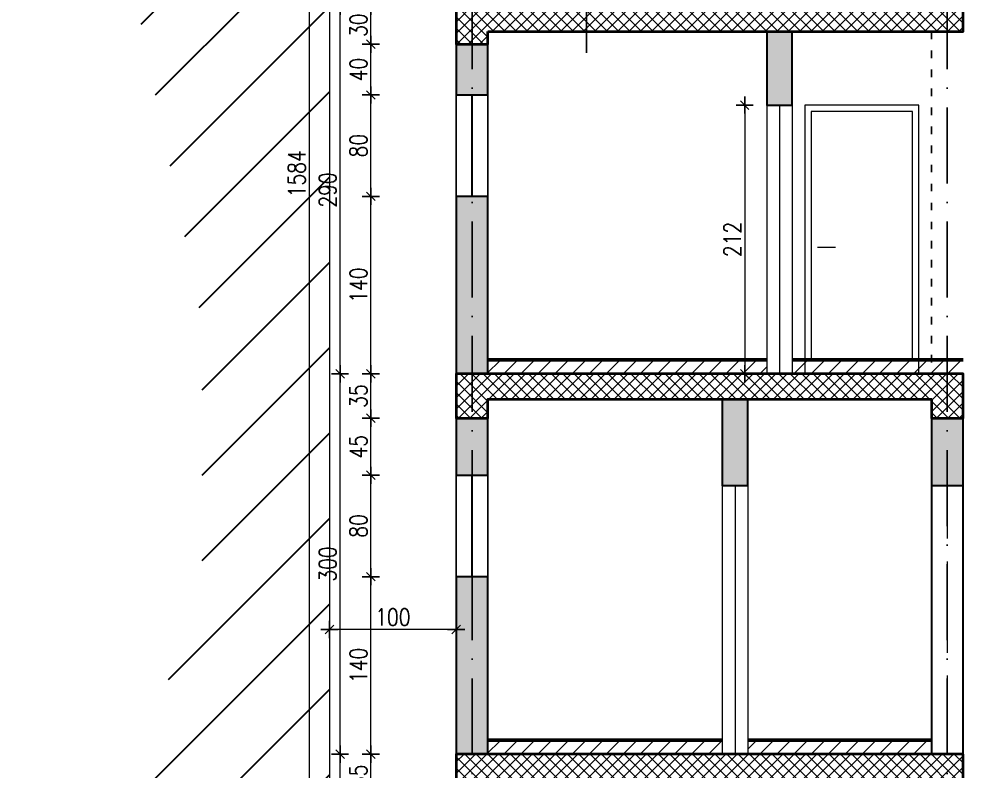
# Model space of a CAD drawing. Header units: metres. Extents: x 2674 to 33045, y -10854 to 2806.
# Drawn here: x 27452 to 28197, y 776 to 1369 of the extents above; entities that cross this region are included whole.
import ezdxf

# ---------------------------------------------------------------- set-up
doc = ezdxf.new("R2010")
doc.units = ezdxf.units.M
doc.linetypes.add('ACAD_ISO03W100', pattern=[30, 12, -18])
doc.linetypes.add('ACAD_ISO10W100', pattern=[18, 12, -3, 0, -3])
doc.layers.add('2d hamdia', color=7, linetype='Continuous')
doc.styles.add('_DIM Romans 0.8', font='romans.shx', dxfattribs={"width": 0.8})
doc.dimstyles.new('50 jasht', dxfattribs={"dimscale": 15, "dimtxt": 0.9, "dimasz": 0.3, "dimexe": 1.25, "dimexo": 0.625, "dimgap": 0.2, "dimtad": 1, "dimdec": 0, "dimzin": 12, "dimdsep": 46, "dimtxsty": '_DIM Romans 0.8', "dimblk": '- Kosa Crta za DIM (Mala)', "dimcen": 1, "dimse1": 1, "dimse2": 1, "dimclrd": 256, "dimclrt": 256, "dimazin": 3, "dimtfac": 1, "dimtdec": 0, "dimtix": 1, "dimtmove": 0, "dimatfit": 3, "dimfxl": 1, "dimlwd": 0, "dimarcsym": 0})
pattern_1 = [(45, (29119.129, 1350.625), (-4.490128, 4.490128), []), (135, (29119.129, 1350.625), (-4.490128, -4.490128), [])]

# ---------------------------------------------------------------- blocks, each defined once
blk = doc.blocks.new('- Kosa Crta za DIM (Mala)')
for points in [[(-1.5, 0), (1.5, 0)], [(-0.75, -0.75), (0.75, 0.75)], [(0, -1.5), (0, 1.5)]]:
    blk.add_lwpolyline(points)
blk = doc.blocks.new('*D532')
at = {"lineweight": 0, "transparency": 16777216}
blk.add_line((27729.62, 758.51), (27729.62, 784.51), dxfattribs=at)
at = {"layer": 'Defpoints', "color": 0, "lineweight": 0, "transparency": 16777216}
for p in [(27729.62, 789.01), (27797, 789.01), (27797, 754.01)]:
    blk.add_point(p, dxfattribs=at)
at = {"lineweight": 0, "transparency": 16777216, "xscale": 4.5, "yscale": 4.5, "zscale": 4.5}
for p, rotation in [((27729.62, 789.01), 90), ((27729.62, 754.01), 270)]:
    blk.add_blockref('- Kosa Crta za DIM (Mala)', p, dxfattribs=dict(at, rotation=rotation))
at = {"lineweight": 0, "transparency": 16777216, "insert": (27719.87, 771.51), "char_height": 13.5, "attachment_point": 5, "rotation": 90, "style": '_DIM Romans 0.8'}
blk.add_mtext('35', dxfattribs=at)
blk = doc.blocks.new('*D533')
at = {"lineweight": 0, "transparency": 16777216}
blk.add_line((27729.62, 793.51), (27729.62, 924.51), dxfattribs=at)
at = {"layer": 'Defpoints', "color": 0, "lineweight": 0, "transparency": 16777216}
for p in [(27729.62, 929.01), (27797, 929.01), (27797, 789.01)]:
    blk.add_point(p, dxfattribs=at)
at = {"lineweight": 0, "transparency": 16777216, "xscale": 4.5, "yscale": 4.5, "zscale": 4.5}
for p, rotation in [((27729.62, 929.01), 90), ((27729.62, 789.01), 270)]:
    blk.add_blockref('- Kosa Crta za DIM (Mala)', p, dxfattribs=dict(at, rotation=rotation))
at = {"lineweight": 0, "transparency": 16777216, "insert": (27719.87, 859.01), "char_height": 13.5, "attachment_point": 5, "rotation": 90, "style": '_DIM Romans 0.8'}
blk.add_mtext('140', dxfattribs=at)
blk = doc.blocks.new('*D534')
at = {"lineweight": 0, "transparency": 16777216}
blk.add_line((27729.62, 933.51), (27729.62, 1004.51), dxfattribs=at)
at = {"layer": 'Defpoints', "color": 0, "lineweight": 0, "transparency": 16777216}
for p in [(27729.62, 1009.01), (27797, 1009.01), (27797, 929.01)]:
    blk.add_point(p, dxfattribs=at)
at = {"lineweight": 0, "transparency": 16777216, "xscale": 4.5, "yscale": 4.5, "zscale": 4.5}
for p, rotation in [((27729.62, 1009.01), 90), ((27729.62, 929.01), 270)]:
    blk.add_blockref('- Kosa Crta za DIM (Mala)', p, dxfattribs=dict(at, rotation=rotation))
at = {"lineweight": 0, "transparency": 16777216, "insert": (27719.87, 969.01), "char_height": 13.5, "attachment_point": 5, "rotation": 90, "style": '_DIM Romans 0.8'}
blk.add_mtext('80', dxfattribs=at)
blk = doc.blocks.new('*D535')
at = {"lineweight": 0, "transparency": 16777216}
blk.add_line((27729.62, 1013.51), (27729.62, 1049.51), dxfattribs=at)
at = {"layer": 'Defpoints', "color": 0, "lineweight": 0, "transparency": 16777216}
for p in [(27729.62, 1054.01), (27797, 1054.01), (27797, 1009.01)]:
    blk.add_point(p, dxfattribs=at)
at = {"lineweight": 0, "transparency": 16777216, "xscale": 4.5, "yscale": 4.5, "zscale": 4.5}
for p, rotation in [((27729.62, 1054.01), 90), ((27729.62, 1009.01), 270)]:
    blk.add_blockref('- Kosa Crta za DIM (Mala)', p, dxfattribs=dict(at, rotation=rotation))
at = {"lineweight": 0, "transparency": 16777216, "insert": (27719.87, 1031.51), "char_height": 13.5, "attachment_point": 5, "rotation": 90, "style": '_DIM Romans 0.8'}
blk.add_mtext('45', dxfattribs=at)
blk = doc.blocks.new('*D536')
at = {"lineweight": 0, "transparency": 16777216}
blk.add_line((27729.62, 1058.51), (27729.62, 1084.51), dxfattribs=at)
at = {"layer": 'Defpoints', "color": 0, "lineweight": 0, "transparency": 16777216}
for p in [(27729.62, 1089.01), (27797, 1089.01), (27797, 1054.01)]:
    blk.add_point(p, dxfattribs=at)
at = {"lineweight": 0, "transparency": 16777216, "xscale": 4.5, "yscale": 4.5, "zscale": 4.5}
for p, rotation in [((27729.62, 1089.01), 90), ((27729.62, 1054.01), 270)]:
    blk.add_blockref('- Kosa Crta za DIM (Mala)', p, dxfattribs=dict(at, rotation=rotation))
at = {"lineweight": 0, "transparency": 16777216, "insert": (27719.87, 1071.51), "char_height": 13.5, "attachment_point": 5, "rotation": 90, "style": '_DIM Romans 0.8'}
blk.add_mtext('35', dxfattribs=at)
blk = doc.blocks.new('*D537')
at = {"lineweight": 0, "transparency": 16777216}
blk.add_line((27729.62, 1093.51), (27729.62, 1224.51), dxfattribs=at)
at = {"layer": 'Defpoints', "color": 0, "lineweight": 0, "transparency": 16777216}
for p in [(27729.62, 1229.01), (27797, 1229.01), (27797, 1089.01)]:
    blk.add_point(p, dxfattribs=at)
at = {"lineweight": 0, "transparency": 16777216, "xscale": 4.5, "yscale": 4.5, "zscale": 4.5}
for p, rotation in [((27729.62, 1229.01), 90), ((27729.62, 1089.01), 270)]:
    blk.add_blockref('- Kosa Crta za DIM (Mala)', p, dxfattribs=dict(at, rotation=rotation))
at = {"lineweight": 0, "transparency": 16777216, "insert": (27719.87, 1159.01), "char_height": 13.5, "attachment_point": 5, "rotation": 90, "style": '_DIM Romans 0.8'}
blk.add_mtext('140', dxfattribs=at)
blk = doc.blocks.new('*D538')
at = {"lineweight": 0, "transparency": 16777216}
blk.add_line((27729.62, 1233.51), (27729.62, 1304.51), dxfattribs=at)
at = {"layer": 'Defpoints', "color": 0, "lineweight": 0, "transparency": 16777216}
for p in [(27729.62, 1309.01), (27797, 1309.01), (27797, 1229.01)]:
    blk.add_point(p, dxfattribs=at)
at = {"lineweight": 0, "transparency": 16777216, "xscale": 4.5, "yscale": 4.5, "zscale": 4.5}
for p, rotation in [((27729.62, 1309.01), 90), ((27729.62, 1229.01), 270)]:
    blk.add_blockref('- Kosa Crta za DIM (Mala)', p, dxfattribs=dict(at, rotation=rotation))
at = {"lineweight": 0, "transparency": 16777216, "insert": (27719.87, 1269.01), "char_height": 13.5, "attachment_point": 5, "rotation": 90, "style": '_DIM Romans 0.8'}
blk.add_mtext('80', dxfattribs=at)
blk = doc.blocks.new('*D539')
at = {"lineweight": 0, "transparency": 16777216}
blk.add_line((27729.62, 1313.51), (27729.62, 1344.51), dxfattribs=at)
at = {"layer": 'Defpoints', "color": 0, "lineweight": 0, "transparency": 16777216}
for p in [(27729.62, 1349.01), (27797, 1349.01), (27797, 1309.01)]:
    blk.add_point(p, dxfattribs=at)
at = {"lineweight": 0, "transparency": 16777216, "xscale": 4.5, "yscale": 4.5, "zscale": 4.5}
for p, rotation in [((27729.62, 1349.01), 90), ((27729.62, 1309.01), 270)]:
    blk.add_blockref('- Kosa Crta za DIM (Mala)', p, dxfattribs=dict(at, rotation=rotation))
at = {"lineweight": 0, "transparency": 16777216, "insert": (27719.87, 1329.01), "char_height": 13.5, "attachment_point": 5, "rotation": 90, "style": '_DIM Romans 0.8'}
blk.add_mtext('40', dxfattribs=at)
blk = doc.blocks.new('*D540')
at = {"lineweight": 0, "transparency": 16777216}
blk.add_line((27729.62, 1353.51), (27729.62, 1374.51), dxfattribs=at)
at = {"layer": 'Defpoints', "color": 0, "lineweight": 0, "transparency": 16777216}
for p in [(27729.62, 1379.01), (27797, 1379.01), (27797, 1349.01)]:
    blk.add_point(p, dxfattribs=at)
at = {"lineweight": 0, "transparency": 16777216, "xscale": 4.5, "yscale": 4.5, "zscale": 4.5}
for p, rotation in [((27729.62, 1379.01), 90), ((27729.62, 1349.01), 270)]:
    blk.add_blockref('- Kosa Crta za DIM (Mala)', p, dxfattribs=dict(at, rotation=rotation))
at = {"lineweight": 0, "transparency": 16777216, "insert": (27719.87, 1364.01), "char_height": 13.5, "attachment_point": 5, "rotation": 90, "style": '_DIM Romans 0.8'}
blk.add_mtext('30', dxfattribs=at)
blk = doc.blocks.new('*D545')
at = {"lineweight": 0, "transparency": 16777216}
blk.add_line((27705.38, 459.51), (27705.38, 784.51), dxfattribs=at)
at = {"layer": 'Defpoints', "color": 0, "lineweight": 0, "transparency": 16777216}
for p in [(27705.38, 789.01), (27797, 789.01), (27797, 455.01)]:
    blk.add_point(p, dxfattribs=at)
at = {"lineweight": 0, "transparency": 16777216, "xscale": 4.5, "yscale": 4.5, "zscale": 4.5}
for p, rotation in [((27705.38, 789.01), 90), ((27705.38, 455.01), 270)]:
    blk.add_blockref('- Kosa Crta za DIM (Mala)', p, dxfattribs=dict(at, rotation=rotation))
at = {"lineweight": 0, "transparency": 16777216, "insert": (27695.63, 622.01), "char_height": 13.5, "attachment_point": 5, "rotation": 90, "style": '_DIM Romans 0.8'}
blk.add_mtext('334', dxfattribs=at)
blk = doc.blocks.new('*D546')
at = {"lineweight": 0, "transparency": 16777216}
blk.add_line((27705.38, 793.51), (27705.38, 1084.51), dxfattribs=at)
at = {"layer": 'Defpoints', "color": 0, "lineweight": 0, "transparency": 16777216}
for p in [(27705.38, 1089.01), (27797, 1089.01), (27797, 789.01)]:
    blk.add_point(p, dxfattribs=at)
at = {"lineweight": 0, "transparency": 16777216, "xscale": 4.5, "yscale": 4.5, "zscale": 4.5}
for p, rotation in [((27705.38, 1089.01), 90), ((27705.38, 789.01), 270)]:
    blk.add_blockref('- Kosa Crta za DIM (Mala)', p, dxfattribs=dict(at, rotation=rotation))
at = {"lineweight": 0, "transparency": 16777216, "insert": (27695.63, 939.01), "char_height": 13.5, "attachment_point": 5, "rotation": 90, "style": '_DIM Romans 0.8'}
blk.add_mtext('300', dxfattribs=at)
blk = doc.blocks.new('*D547')
at = {"lineweight": 0, "transparency": 16777216}
blk.add_line((27705.38, 1093.51), (27705.38, 1374.51), dxfattribs=at)
at = {"layer": 'Defpoints', "color": 0, "lineweight": 0, "transparency": 16777216}
for p in [(27705.38, 1379.01), (27797, 1379.01), (27797, 1089.01)]:
    blk.add_point(p, dxfattribs=at)
at = {"lineweight": 0, "transparency": 16777216, "xscale": 4.5, "yscale": 4.5, "zscale": 4.5}
for p, rotation in [((27705.38, 1379.01), 90), ((27705.38, 1089.01), 270)]:
    blk.add_blockref('- Kosa Crta za DIM (Mala)', p, dxfattribs=dict(at, rotation=rotation))
at = {"lineweight": 0, "transparency": 16777216, "insert": (27695.63, 1234.01), "char_height": 13.5, "attachment_point": 5, "rotation": 90, "style": '_DIM Romans 0.8'}
blk.add_mtext('290', dxfattribs=at)
blk = doc.blocks.new('*D550')
at = {"lineweight": 0, "transparency": 16777216}
blk.add_line((27681.03, 2034.17), (27681.03, 459.51), dxfattribs=at)
at = {"layer": 'Defpoints', "color": 0, "lineweight": 0, "transparency": 16777216}
for p in [(28464.5, 2038.67), (27681.03, 455.01), (27797, 455.01)]:
    blk.add_point(p, dxfattribs=at)
at = {"lineweight": 0, "transparency": 16777216, "xscale": 4.5, "yscale": 4.5, "zscale": 4.5}
for p, rotation in [((27681.03, 2038.67), 90), ((27681.03, 455.01), 270)]:
    blk.add_blockref('- Kosa Crta za DIM (Mala)', p, dxfattribs=dict(at, rotation=rotation))
at = {"lineweight": 0, "transparency": 16777216, "insert": (27671.28, 1246.84), "char_height": 13.5, "attachment_point": 5, "rotation": 90, "style": '_DIM Romans 0.8'}
blk.add_mtext('1584', dxfattribs=at)
blk = doc.blocks.new('*D551')
at = {"lineweight": 0, "transparency": 16777216}
blk.add_line((27792.5, 887.38), (27701.5, 887.38), dxfattribs=at)
at = {"layer": 'Defpoints', "color": 0, "lineweight": 0, "transparency": 16777216}
for p in [(27697, 1929.92), (27797, 1459.01), (27697, 887.38)]:
    blk.add_point(p, dxfattribs=at)
at = {"lineweight": 0, "transparency": 16777216, "xscale": 4.5, "yscale": 4.5, "zscale": 4.5, "rotation": 180}
blk.add_blockref('- Kosa Crta za DIM (Mala)', (27697, 887.38), dxfattribs=at)
at = {"lineweight": 0, "transparency": 16777216, "xscale": 4.5, "yscale": 4.5, "zscale": 4.5}
blk.add_blockref('- Kosa Crta za DIM (Mala)', (27797, 887.38), dxfattribs=at)
at = {"lineweight": 0, "transparency": 16777216, "insert": (27747, 897.13), "char_height": 13.5, "attachment_point": 5, "style": '_DIM Romans 0.8'}
blk.add_mtext('100', dxfattribs=at)
blk = doc.blocks.new('*D588')
at = {"lineweight": 0, "transparency": 16777216}
blk.add_line((28024.64, 1296.51), (28024.64, 1093.51), dxfattribs=at)
at = {"layer": 'Defpoints', "color": 0, "lineweight": 0, "transparency": 16777216}
for p in [(28052, 1301.01), (28024.64, 1089.01), (28052, 1089.01)]:
    blk.add_point(p, dxfattribs=at)
at = {"lineweight": 0, "transparency": 16777216, "xscale": 4.5, "yscale": 4.5, "zscale": 4.5}
for p, rotation in [((28024.64, 1301.01), 90), ((28024.64, 1089.01), 270)]:
    blk.add_blockref('- Kosa Crta za DIM (Mala)', p, dxfattribs=dict(at, rotation=rotation))
at = {"lineweight": 0, "transparency": 16777216, "insert": (28014.89, 1195.01), "char_height": 13.5, "attachment_point": 5, "rotation": 90, "style": '_DIM Romans 0.8'}
blk.add_mtext('212', dxfattribs=at)

msp = doc.modelspace()

# ---------------------------------------------------------------- hatches: boundary and pattern name
at = {"lineweight": 30}
h = msp.add_hatch(dxfattribs=at)
h.set_pattern_fill('ANSI31', color=9, scale=15, style=0)
h.set_pattern_definition([(45, (118.215, 0), (-33.67596, 33.67596), [])])
h.paths.add_polyline_path([(27697, 1929.92), (27451.92, 2094.74), (27585.28, 1681.54), (27534.06, 1434.09), (27596.67, 1129.76), (27596.67, 888), (27462.92, 686.06), (27585.28, 438.01), (27697, 438.01)])
h = msp.add_hatch(color=255, dxfattribs=at)
h.paths.add_polyline_path([(28197, 1054.01), (28172, 1054.01), (28172, 1001.01), (28197, 1001.01)])
h.paths.add_polyline_path([(28027, 1069.01), (28007, 1069.01), (28007, 1001.01), (28027, 1001.01)])
h.paths.add_polyline_path([(27822, 1054.01), (27797, 1054.01), (27797, 1009.01), (27822, 1009.01)])
h.paths.add_polyline_path([(27822, 929.01), (27797, 929.01), (27797, 789.01), (27822, 789.01)])
h.paths.add_polyline_path([(27822, 1229.01), (27797, 1229.01), (27797, 1089.01), (27822, 1089.01)])
h.paths.add_polyline_path([(27822, 1349.01), (27797, 1349.01), (27797, 1309.01), (27822, 1309.01)])
h.paths.add_polyline_path([(28062, 1359.01), (28042, 1359.01), (28042, 1301.01), (28062, 1301.01)])
at = {"layer": '2d hamdia', "lineweight": 0}
h = msp.add_hatch(dxfattribs=at)
h.set_pattern_fill('ANSI37', color=26, scale=2, style=0)
h.set_pattern_definition(pattern_1)
h.paths.add_polyline_path([(28197, 1379.01), (27797, 1379.01), (27797, 1359.01), (28197, 1359.01)])
h = msp.add_hatch(dxfattribs=at)
h.set_pattern_fill('ANSI37', color=26, scale=2, style=0)
h.set_pattern_definition(pattern_1)
h.paths.add_polyline_path([(27822, 1359.01), (27797, 1359.01), (27797, 1349.01), (27822, 1349.01)])
at = {"layer": '2d hamdia', "lineweight": 0, "true_color": 0x969696}
h = msp.add_hatch(dxfattribs=at)
h.set_pattern_fill('ANSI31', color=252, scale=3, style=0)
h.set_pattern_definition([(45, (118.215, 300), (-6.735192, 6.735192), [])])
h.paths.add_polyline_path([(28607, 1099.01), (28542, 1099.01), (28542, 1089.01), (28607, 1089.01)])
h.paths.add_polyline_path([(28697, 1099.01), (28607, 1099.01), (28607, 1089.01), (28697, 1089.01)])
h.paths.add_polyline_path([(28709.5, 1099.01), (28697, 1099.01), (28697, 1089.01), (28709.5, 1089.01)])
h.paths.add_polyline_path([(28722, 1099.01), (28709.5, 1099.01), (28709.5, 1089.01), (28722, 1089.01)])
h.paths.add_polyline_path([(28856.6, 1099.01), (28722, 1099.01), (28722, 1089.01), (28866.6, 1089.01)])
h.paths.add_polyline_path([(28931.55, 1099.01), (28866.6, 1099.01), (28866.6, 1089.01), (28931.55, 1089.01)])
h.paths.add_polyline_path([(28866.6, 1099.01), (28856.6, 1099.01), (28866.6, 1089.01)], flags=17)
h.paths.add_polyline_path([(29107, 1099.01), (28931.55, 1099.01), (28931.55, 1089.01), (29107, 1089.01)])
h.paths.add_polyline_path([(28042, 1089.01), (28042, 1099.01), (27822, 1099.01), (27822, 1089.01)])
h.paths.add_polyline_path([(28062, 1099.01), (28062, 1089.01), (28197, 1089.01), (28197, 1099.01)])
at = {"layer": '2d hamdia', "lineweight": 0}
h = msp.add_hatch(dxfattribs=at)
h.set_pattern_fill('ANSI37', color=26, scale=2, style=0)
h.set_pattern_definition(pattern_1)
h.paths.add_polyline_path([(28197, 1069.01), (28197, 1089.01), (27797, 1089.01), (27797, 1069.01), (27797, 1054.01), (27822, 1054.01), (27822, 1069.01), (28172, 1069.01), (28172, 1054.01), (28197, 1054.01)])
at = {"layer": '2d hamdia', "lineweight": 0, "true_color": 0x969696}
h = msp.add_hatch(dxfattribs=at)
h.set_pattern_fill('ANSI31', color=252, scale=3, style=0)
h.set_pattern_definition([(45, (118.215, 0), (-6.735192, 6.735192), [])])
h.paths.add_polyline_path([(28607, 799.01), (28542, 799.01), (28542, 789.01), (28607, 789.01)])
h.paths.add_polyline_path([(28697, 799.01), (28607, 799.01), (28607, 789.01), (28697, 789.01)])
h.paths.add_polyline_path([(28709.5, 799.01), (28697, 799.01), (28697, 789.01), (28709.5, 789.01)])
h.paths.add_polyline_path([(28722, 799.01), (28709.5, 799.01), (28709.5, 789.01), (28722, 789.01)])
h.paths.add_polyline_path([(28856.6, 799.01), (28722, 799.01), (28722, 789.01), (28866.6, 789.01)])
h.paths.add_polyline_path([(28931.55, 799.01), (28866.6, 799.01), (28866.6, 789.01), (28931.55, 789.01)])
h.paths.add_polyline_path([(28866.6, 799.01), (28856.6, 799.01), (28866.6, 789.01)], flags=17)
h.paths.add_polyline_path([(29107, 799.01), (28931.55, 799.01), (28931.55, 789.01), (29107, 789.01)])
h.paths.add_polyline_path([(28027, 799.01), (28027, 789.01), (28172, 789.01), (28172, 799.01)])
h.paths.add_polyline_path([(28007, 789.01), (28007, 799.01), (27822, 799.01), (27822, 789.01)])
at = {"layer": '2d hamdia', "lineweight": 0}
h = msp.add_hatch(dxfattribs=at)
h.set_pattern_fill('ANSI37', color=26, scale=2, style=0)
h.set_pattern_definition(pattern_1)
h.paths.add_polyline_path([(28197, 789.01), (27797, 789.01), (27797, 769.01), (27797, 754.01), (27822, 754.01), (27822, 769.01), (28172, 769.01), (28172, 754.01), (28197, 754.01), (28197, 769.01)])

# ---------------------------------------------------------------- linework, layer by layer
at = {"color": 124, "linetype": 'ACAD_ISO10W100', "lineweight": 25, "ltscale": 5}
for p, q in [((27809.5, 2110.13), (27809.5, 308.13)), ((28184.5, 2110.13), (28184.5, 308.13))]:
    msp.add_line(p, q, dxfattribs=at)
at = {"lineweight": 0}
for p, q in [((27697, 1929.92), (27697, 438.01)), ((28042, 1359.01), (28042, 1089.01)), ((28062, 1359.01), (28062, 1089.01)), ((28062, 1301.01), (28042, 1301.01)), ((28052, 1301.01), (28052, 1089.01)), ((28162, 1301.01), (28072, 1301.01)), ((28072, 1301.01), (28072, 1089.01)), ((28162, 1089.01), (28162, 1301.01)), ((28077, 1296.01), (28077, 1100.01)), ((28157, 1296.01), (28077, 1296.01)), ((28157, 1100.01), (28157, 1296.01)), ((28082.06, 1189.01), (28096.24, 1189.01)), ((28042, 1099.01), (27822, 1099.01)), ((28197, 1099.01), (28062, 1099.01)), ((28007, 1069.01), (28007, 789.01)), ((28027, 1069.01), (28027, 789.01)), ((28027, 1001.01), (28007, 1001.01)), ((28017, 1001.01), (28017, 789.01)), ((28007, 799.01), (27822, 799.01)), ((28172, 799.01), (28027, 799.01))]:
    msp.add_line(p, q, dxfattribs=at)
for p, q in [((27797, 1359.01), (27797, 1559.01)), ((27797, 1359.01), (27797, 1089.01)), ((27822, 1359.01), (28197, 1359.01)), ((27822, 1359.01), (27822, 1089.01)), ((27797, 1309.01), (27822, 1309.01)), ((27822, 1229.01), (27797, 1229.01)), ((27797, 1089.01), (28197, 1089.01)), ((27797, 1089.01), (27797, 1069.01)), ((27797, 1069.01), (27797, 789.01)), ((27822, 1069.01), (28172, 1069.01)), ((27822, 1069.01), (27822, 789.01)), ((28172, 1069.01), (28172, 789.01)), ((27797, 1054.01), (27822, 1054.01)), ((28172, 1054.01), (28197, 1054.01)), ((27797, 1009.01), (27822, 1009.01)), ((27822, 929.01), (27797, 929.01)), ((27797, 789.01), (28197, 789.01)), ((27797, 789.01), (27797, 769.01))]:
    msp.add_line(p, q)
at = {"color": 18, "true_color": 0x000000}
msp.add_line((27899.7, 1482.81), (27899.7, 1342.13), dxfattribs=at)
at = {"linetype": 'ACAD_ISO03W100', "ltscale": 0.5}
msp.add_line((28172, 1359.01), (28172, 1089.01), dxfattribs=at)
at = {"color": 5, "lineweight": 30}
for p, q in [((27809.5, 1229.01), (27809.5, 1309.01)), ((27809.5, 929.01), (27809.5, 1009.01))]:
    msp.add_line(p, q, dxfattribs=at)
at = {"linetype": 'ACAD_ISO03W100', "lineweight": 0}
for p, q in [((28197, 1001.01), (28172, 1001.01)), ((28184.5, 1001.01), (28184.5, 789.01))]:
    msp.add_line(p, q, dxfattribs=at)
at = {"lineweight": 40}
for points in [[(27822, 1359.01), (28197, 1359.01), (28197, 1379.01), (27797, 1379.01), (27797, 1359.01), (27797, 1349.01), (27822, 1349.01)], [(28197, 1069.01), (28197, 1089.01), (27797, 1089.01), (27797, 1069.01), (27797, 1054.01), (27822, 1054.01), (27822, 1069.01), (28172, 1069.01), (28172, 1054.01), (28197, 1054.01)], [(28197, 789.01), (27797, 789.01), (27797, 769.01), (27797, 754.01), (27822, 754.01), (27822, 769.01), (28172, 769.01), (28172, 754.01), (28197, 754.01), (28197, 769.01)]]:
    msp.add_lwpolyline(points, close=True, dxfattribs=at)
at = {"lineweight": 30}
for points in [[(28062, 1359.01), (28042, 1359.01), (28042, 1301.01), (28062, 1301.01)], [(27822, 1349.01), (27797, 1349.01), (27797, 1309.01), (27822, 1309.01)], [(27822, 1229.01), (27797, 1229.01), (27797, 1089.01), (27822, 1089.01)], [(28027, 1069.01), (28007, 1069.01), (28007, 1001.01), (28027, 1001.01)], [(27822, 1054.01), (27797, 1054.01), (27797, 1009.01), (27822, 1009.01)], [(28197, 1054.01), (28172, 1054.01), (28172, 789.01), (28197, 789.01)], [(28197, 1054.01), (28172, 1054.01), (28172, 1001.01), (28197, 1001.01)], [(27822, 929.01), (27797, 929.01), (27797, 789.01), (27822, 789.01)]]:
    msp.add_lwpolyline(points, close=True, dxfattribs=at)
at = {"layer": '2d hamdia', "color": 44, "lineweight": 50}
for p, q in [((28042, 1100.01), (27822, 1100.01)), ((28197, 1100.01), (28062, 1100.01)), ((28007, 800.01), (27822, 800.01)), ((28172, 800.01), (28027, 800.01))]:
    msp.add_line(p, q, dxfattribs=at)

# ---------------------------------------------------------------- dimensions: what is measured, and where the dimension line sits
at = {"lineweight": 0}
for base, p1, p2, picture, middle in [((27681.03, 455.01), (28464.5, 2038.67), (27797, 455.01), '*D550', (27671.28, 1246.84)), ((28024.64, 1089.01), (28052, 1301.01), (28052, 1089.01), '*D588', (28014.89, 1195.01)), ((27705.38, 789.01), (27797, 455.01), (27797, 789.01), '*D545', (27695.63, 622.01))]:
    dim = msp.add_linear_dim(base=base, p1=p1, p2=p2, angle=90, dimstyle='50 jasht', dxfattribs=at)
    dim.commit()
    dim.dimension.update_dxf_attribs({"geometry": picture, "text_midpoint": middle})
dim = msp.add_linear_dim(base=(27697, 887.38), p1=(27797, 1459.01), p2=(27697, 1929.92), dimstyle='50 jasht', dxfattribs=at)
dim.commit()
dim.dimension.update_dxf_attribs({"geometry": '*D551', "text_midpoint": (27747, 897.13)})
for base, p1, p2, picture, middle in [((27705.38, 1379.01), (27797, 1089.01), (27797, 1379.01), '*D547', (27695.63, 1234.01)), ((27729.62, 1379.01), (27797, 1349.01), (27797, 1379.01), '*D540', (27719.87, 1364.01)), ((27729.62, 1349.01), (27797, 1309.01), (27797, 1349.01), '*D539', (27719.87, 1329.01)), ((27729.62, 1309.01), (27797, 1229.01), (27797, 1309.01), '*D538', (27719.87, 1269.01)), ((27729.62, 1229.01), (27797, 1089.01), (27797, 1229.01), '*D537', (27719.87, 1159.01)), ((27705.38, 1089.01), (27797, 789.01), (27797, 1089.01), '*D546', (27695.63, 939.01)), ((27729.62, 1089.01), (27797, 1054.01), (27797, 1089.01), '*D536', (27719.87, 1071.51)), ((27729.62, 1054.01), (27797, 1009.01), (27797, 1054.01), '*D535', (27719.87, 1031.51)), ((27729.62, 1009.01), (27797, 929.01), (27797, 1009.01), '*D534', (27719.87, 969.01)), ((27729.62, 929.01), (27797, 789.01), (27797, 929.01), '*D533', (27719.87, 859.01)), ((27729.62, 789.01), (27797, 754.01), (27797, 789.01), '*D532', (27719.87, 771.51))]:
    dim = msp.add_linear_dim(base=base, p1=p1, p2=p2, angle=90, dimstyle='50 jasht', override={"dimtmove": 1}, dxfattribs=at)
    dim.commit()
    dim.dimension.update_dxf_attribs({"geometry": picture, "text_midpoint": middle})

doc.saveas('drawing.dxf')
